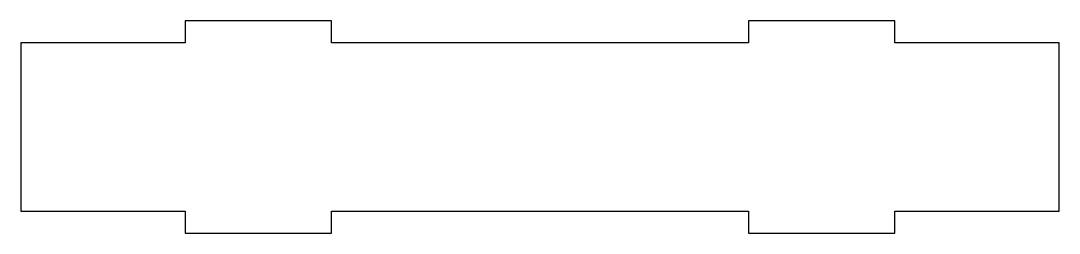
# Model space of a CAD drawing. Header units: millimetres. Extents: x -71 to 71, y -15 to 14.
import ezdxf

# ---------------------------------------------------------------- set-up
doc = ezdxf.new("R2010")
doc.units = ezdxf.units.MM

msp = doc.modelspace()

# ---------------------------------------------------------------- linework, layer by layer
msp.add_lwpolyline([(71, 11.5), (48.5, 11.5), (48.5, 14.5), (28.5, 14.5), (28.5, 11.5), (-28.5, 11.5), (-28.5, 14.5), (-48.5, 14.5), (-48.5, 11.5), (-71, 11.5), (-71, -11.5), (-48.5, -11.5), (-48.5, -14.5), (-28.5, -14.5), (-28.5, -11.5), (28.5, -11.5), (28.5, -14.5), (48.5, -14.5), (48.5, -11.5), (71, -11.5)], close=True)

doc.saveas('drawing.dxf')
